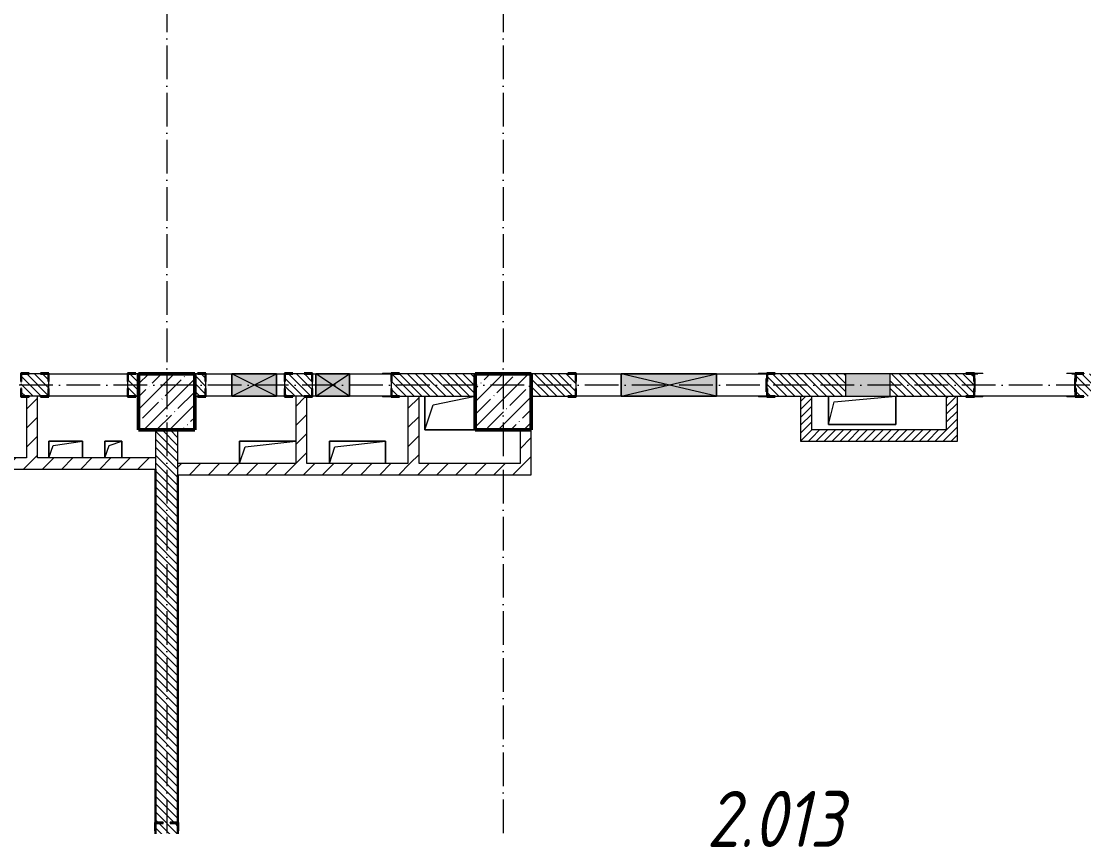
# Model space of a CAD drawing. Header units: millimetres. Extents: x -213536 to 1564669, y -45299 to 942238.
# Drawn here: x 10062 to 19533, y 518159 to 525341 of the extents above; entities that cross this region are included whole.
import ezdxf

# ---------------------------------------------------------------- set-up
doc = ezdxf.new("R2010")
doc.units = ezdxf.units.MM
doc.linetypes.add('50_200_ШТРИХ_1Т_ш5_п1_п1_', pattern=[700, 500, -100, 0, -100])
for name, color, linetype, lineweight in [('2.4) ПГП вычит ЖБбалки 0.4 м -', 24, 'Continuous', 30), ('3.1) ЖБ окна 1.2 м', 102, 'Continuous', 30), ('A-DETL-GENF-OTLN', 7, 'Continuous', 9), ('A-FLOR-____-OTLN', 7, 'Continuous', 9), ('A-GENM-____-MCUT', 7, 'Continuous', 25), ('A-GENM-____-OTLN', 7, 'Continuous', 9), ('A-GENM-____-OTLN-1', 7, 'Continuous', 25), ('A-GLAZ-____-OTLN', 7, 'Continuous', 9), ('A-WALL-____-MCUT', 7, 'Continuous', 13), ('A-WALL-____-PATT-1', 7, 'Continuous', 9), ('A-WALL-FNSH-MCUT-1', 7, 'Continuous', 9), ('I-WALL-____-OTLN', 7, 'Continuous', 9), ('S-COLS-____-MCUT', 7, 'Continuous', 50), ('S-COLS-____-OTLN', 7, 'Continuous', 9), ('S-GRID-____-OTLN-1', 7, '50_200_ШТРИХ_1Т_ш5_п1_п1_', 9), ('Марки помещений', 7, 'Continuous', 9)]:
    doc.layers.add(name, color=color, linetype=linetype, lineweight=lineweight)
doc.styles.add('ISOCPEUR_I_2', font='isocpeui.ttf', dxfattribs={"width": 0.85, "height": 2.3})
pattern_1 = [(135, (-15591.663, 459015.94), (-35.35534, -35.35534), [])]
pattern_2 = [(45, (-15591.66, 459015.94), (-84.85281, 84.85281), [])]
pattern_3 = [(45, (-15591.663, 459015.94), (-35.35534, 35.35534), [])]

# ---------------------------------------------------------------- blocks, each defined once
blk = doc.blocks.new('BSC_Колонна _Прямоугольная - 500х500-V12-АР1_План отверстий 2 этажа в осях 1-64_Ю-ЯЯ')
at = {"layer": 'S-COLS-____-OTLN'}
h = blk.add_hatch(dxfattribs=at)
h.set_pattern_fill('FP_21', color=256, style=0, pattern_type=2)
h.set_pattern_definition([(45, (-26950, -62931.04), (-114.04925, 114.04925), []), (45, (-26835.95, -62931.04), (-114.04925, 114.04925), [201.613, -40.323, 3.353, -36.97])])
h.paths.add_polyline_path([(-250, -250), (250, -250), (250, 250), (-250, 250)], flags=0)
at = {"layer": 'S-COLS-____-MCUT'}
for p, q in [((250, 250), (-250, 250)), ((-250, 250), (-250, -250)), ((250, -250), (250, 250)), ((-250, -250), (250, -250))]:
    blk.add_line(p, q, dxfattribs=at)
blk = doc.blocks.new('BSC_Колонна _Прямоугольная - 500х500-V48-АР1_План отверстий 2 этажа в осях 1-64_Ю-ЯЯ')
at = {"layer": 'S-COLS-____-OTLN'}
h = blk.add_hatch(dxfattribs=at)
h.set_pattern_fill('FP_58', color=256, style=0, pattern_type=2)
h.set_pattern_definition([(45, (-29950, -62931.04), (-114.04925, 114.04925), []), (45, (-29835.95, -62931.04), (-114.04925, 114.04925), [201.613, -40.323, 3.353, -36.97])])
h.paths.add_polyline_path([(-250, -250), (250, -250), (250, 250), (-250, 250)], flags=0)
at = {"layer": 'S-COLS-____-MCUT'}
for p, q in [((250, 250), (-250, 250)), ((-250, 250), (-250, -250)), ((250, -250), (250, 250)), ((-250, -250), (250, -250))]:
    blk.add_line(p, q, dxfattribs=at)
blk = doc.blocks.new('Фахверк_СКБ_Уголок - 200_3960-28268576-АР1_План отверстий 2 этажа в осях 1-64_Ю-ЯЯ')
at = {"layer": 'A-GENM-____-MCUT'}
for p, q in [((200, 156), (125, 156)), ((125, 156), (125, 81)), ((131, 81), (131, 150)), ((131, 150), (200, 150)), ((200, 150), (200, 156)), ((125, 81), (131, 81)), ((131, 19), (125, 19)), ((125, 19), (125, -56)), ((131, -50), (131, 19)), ((125, -56), (200, -56)), ((200, -50), (131, -50)), ((200, -56), (200, -50))]:
    blk.add_line(p, q, dxfattribs=at)
blk = doc.blocks.new('Фахверк_СКБ_Уголок - 200_3960_зеркало-28268689-АР1_План отверстий 2 этажа в осях 1-64_Ю-ЯЯ')
at = {"layer": 'A-GENM-____-MCUT'}
for p, q in [((200, 156), (125, 156)), ((125, 156), (125, 81)), ((131, 81), (131, 150)), ((131, 150), (200, 150)), ((200, 150), (200, 156)), ((125, 81), (131, 81)), ((131, 19), (125, 19)), ((125, 19), (125, -56)), ((131, -50), (131, 19)), ((125, -56), (200, -56)), ((200, -50), (131, -50)), ((200, -56), (200, -50))]:
    blk.add_line(p, q, dxfattribs=at)
blk = doc.blocks.new('154_Стойка_СКБ_Уголок - СМ-2180_200-28268025-АР1_План отверстий 2 этажа в осях 1-64_Ю-ЯЯ')
at = {"layer": 'A-GENM-____-MCUT'}
for p, q in [((125, 156), (125, 81)), ((200, 156), (125, 156)), ((131, 81), (131, 150)), ((131, 150), (200, 150)), ((200, 150), (200, 156)), ((125, 81), (131, 81)), ((131, 19), (125, 19)), ((125, 19), (125, -56)), ((131, -50), (131, 19)), ((125, -56), (200, -56)), ((200, -50), (131, -50)), ((200, -56), (200, -50))]:
    blk.add_line(p, q, dxfattribs=at)
blk = doc.blocks.new('Стойка_Влож_Уголок_Опорный - Уголок-28213941-АР1_План отверстий 2 этажа в осях 1-64_Ю-ЯЯ')
at = {"layer": 'A-GENM-____-OTLN'}
for p, q in [((-212, -6), (-212, 0)), ((0, 0), (0, -6)), ((-212, -75), (-212, -6)), ((-212, -6), (-206, -6)), ((-212, -75), (-206, -75)), ((-6, -6), (0, -6)), ((-6, -75), (0, -75)), ((0, -6), (0, -75))]:
    blk.add_line(p, q, dxfattribs=at)
blk = doc.blocks.new('АР_Перемычка - АР_Перемычка-28357691-АР1_План отверстий 2 этажа в осях 1-64_Ю-ЯЯ')
at = {"layer": 'A-GENM-____-OTLN'}
blk.add_line((-250, -100), (-243, -100), dxfattribs=at)
blk = doc.blocks.new('154_Стойка_СКБ_Уголок - СМ-2480_200-28346303-АР1_План отверстий 2 этажа в осях 1-64_Ю-ЯЯ')
at = {"layer": 'A-GENM-____-MCUT'}
for p, q in [((125, 156), (125, 81)), ((200, 156), (125, 156)), ((131, 81), (131, 150)), ((131, 150), (200, 150)), ((200, 150), (200, 156)), ((125, 81), (131, 81)), ((131, 19), (125, 19)), ((125, 19), (125, -56)), ((131, -50), (131, 19)), ((125, -56), (200, -56)), ((200, -50), (131, -50)), ((200, -56), (200, -50))]:
    blk.add_line(p, q, dxfattribs=at)
blk = doc.blocks.new('Стойка_Влож_Полоса боковая - Полоса-V150-АР1_План отверстий 2 этажа в осях 1-64_Ю-ЯЯ')
at = {"layer": 'A-GENM-____-OTLN'}
for p, q in [((-5, 60), (0, 60)), ((-5, -60), (-5, 60)), ((0, 31), (0, -31)), ((0, -60), (-5, -60))]:
    blk.add_line(p, q, dxfattribs=at)
blk = doc.blocks.new('Фахверк_СКБ_Уголок - 200_3550-28267367-АР1_План отверстий 2 этажа в осях 1-64_Ю-ЯЯ')
at = {"layer": 'A-GENM-____-MCUT'}
for p, q in [((200, 156), (125, 156)), ((125, 156), (125, 81)), ((131, 81), (131, 150)), ((131, 150), (200, 150)), ((200, 150), (200, 156)), ((125, 81), (131, 81)), ((131, 19), (125, 19)), ((125, 19), (125, -56)), ((131, -50), (131, 19)), ((125, -56), (200, -56)), ((200, -50), (131, -50)), ((200, -56), (200, -50))]:
    blk.add_line(p, q, dxfattribs=at)
blk = doc.blocks.new('AR_Отверстие Ниша - Лючок-32404715-АР1_План отверстий 2 этажа в осях 1-64_Ю-ЯЯ')
at = {"layer": 'A-GLAZ-____-OTLN'}
blk.add_hatch(color=256, dxfattribs=at).paths.add_polyline_path([(-200, 100), (-200, -100), (200, -100), (200, 100)], flags=0)
for p, q in [((200, 100), (-200, 100)), ((-200, 100), (-200, -100)), ((200, -100), (200, 100)), ((-200, -100), (200, -100))]:
    blk.add_line(p, q, dxfattribs=at)
blk = doc.blocks.new('AR_Отверстие прямоугольное _в плите_ - AR_Отверстие прямоугольное _в плите_-30229432-АР1_План отверстий 2 этажа в осях 1-64_Ю-ЯЯ')
at = {"layer": 'A-GENM-____-OTLN'}
for p, q in [((250, 100), (-250, 100)), ((-250, 100), (-250, -100)), ((-200, 50), (250, 100)), ((-250, -100), (-200, 50))]:
    blk.add_line(p, q, dxfattribs=at)
blk = doc.blocks.new('AR_Отверстие прямоугольное _в плите_ - AR_Отверстие прямоугольное _в плите_-V152-АР1_План отверстий 2 этажа в осях 1-64_Ю-ЯЯ')
at = {"layer": 'A-GENM-____-OTLN'}
for p, q in [((250, 100), (-250, 100)), ((-250, 100), (-250, -100)), ((-200, 50), (250, 100)), ((250, -100), (250, 100)), ((-250, -100), (-200, 50))]:
    blk.add_line(p, q, dxfattribs=at)
blk = doc.blocks.new('AR_Отверстие прямоугольное _в плите_ - AR_Отверстие прямоугольное _в плите_-30229441-АР1_План отверстий 2 этажа в осях 1-64_Ю-ЯЯ')
at = {"layer": 'A-GENM-____-OTLN'}
for p, q in [((150, 75), (-150, 75)), ((-150, 75), (-150, -75)), ((-150, -75), (-112.5, 37.5)), ((-112.5, 37.5), (150, 75)), ((150, -75), (150, 75))]:
    blk.add_line(p, q, dxfattribs=at)
blk = doc.blocks.new('AR_Отверстие прямоугольное _в плите_ - AR_Отверстие прямоугольное _в плите_-30423627-АР1_План отверстий 2 этажа в осях 1-64_Ю-ЯЯ')
at = {"layer": 'A-GENM-____-OTLN'}
for p, q in [((75, 75), (-75, 75)), ((-75, 75), (-75, -75)), ((-75, -75), (-37.5, 37.5)), ((-37.5, 37.5), (75, 75)), ((75, -75), (75, 75))]:
    blk.add_line(p, q, dxfattribs=at)
blk = doc.blocks.new('AR_Отверстие прямоугольное _в плите_ - AR_Отверстие прямоугольное _в плите_-30459255-АР1_План отверстий 2 этажа в осях 1-64_Ю-ЯЯ')
at = {"layer": 'A-GENM-____-OTLN'}
for p, q in [((-300, 125), (-300, -125)), ((-250, 75), (300, 125)), ((300, -125), (300, 125)), ((-300, -125), (-250, 75)), ((-300, -125), (300, -125))]:
    blk.add_line(p, q, dxfattribs=at)
blk = doc.blocks.new('AR_Отверстие прямоугольное _в плите_ - AR_Отверстие прямоугольное _в плите_-V195-АР1_План отверстий 2 этажа в осях 1-64_Ю-ЯЯ')
at = {"layer": 'A-GENM-____-OTLN'}
for p, q in [((-225, 150), (-225, -150)), ((-150, 75), (224.8, 150)), ((-225, -150), (-150, 75)), ((-225, -150), (224.8, -150))]:
    blk.add_line(p, q, dxfattribs=at)
blk = doc.blocks.new('AR_Отверстие прямоугольное _в стене_ - AR_Отверстие прямоугольное _в стене__ЭОМ-36405611-АР1_План отверстий 2 этажа в осях 1-64_Ю-ЯЯ')
at = {"layer": 'A-GLAZ-____-OTLN'}
blk.add_hatch(color=256, dxfattribs=at).paths.add_polyline_path([(200, 100), (-200, 100), (-200, -100), (200, -100)], flags=0)
at = {"layer": 'A-DETL-GENF-OTLN'}
for p, q in [((-200, -100), (-200, 100)), ((-200, 100), (200, 100)), ((200, 100), (-200, -100)), ((-200, 100), (200, -100)), ((200, 100), (-200, 100)), ((-200, 100), (-200, -100)), ((200, 100), (200, -100)), ((200, -100), (200, 100)), ((200, -100), (-200, -100)), ((-200, -100), (200, -100))]:
    blk.add_line(p, q, dxfattribs=at)
blk = doc.blocks.new('AR_Отверстие прямоугольное _в стене__БезПР - AR_Отверстие прямоугольное _в стене__БезПР-36392850-АР1_План отверстий 2 этажа в осях 1-64_Ю-ЯЯ')
at = {"layer": 'A-GLAZ-____-OTLN'}
blk.add_hatch(color=256, dxfattribs=at).paths.add_polyline_path([(150, 100), (-150, 100), (-150, -100), (150, -100)], flags=0)
at = {"layer": 'A-DETL-GENF-OTLN'}
for p, q in [((-150, -100), (-150, 100)), ((-150, 100), (150, 100)), ((150, 100), (-150, -100)), ((-150, 100), (150, -100)), ((150, 100), (-150, 100)), ((-150, 100), (-150, -100)), ((150, 100), (150, -100)), ((150, -100), (150, 100)), ((150, -100), (-150, -100)), ((-150, -100), (150, -100))]:
    blk.add_line(p, q, dxfattribs=at)
blk = doc.blocks.new('AR_Отверстие прямоугольное _в стене_ - AR_Отверстие прямоугольное _в стене__ОВ-36798040-АР1_План отверстий 2 этажа в осях 1-64_Ю-ЯЯ')
at = {"layer": 'A-GLAZ-____-OTLN'}
blk.add_hatch(color=256, dxfattribs=at).paths.add_polyline_path([(425, -100), (425, 100), (-425, 100), (-425, -100)], flags=0)
at = {"layer": 'A-DETL-GENF-OTLN'}
for p, q in [((-425, -100), (-425, 100)), ((-425, 100), (425, 100)), ((425, 100), (-425, -100)), ((-425, 100), (425, -100)), ((425, 100), (-425, 100)), ((-425, 100), (-425, -100)), ((425, 100), (425, -100)), ((425, -100), (425, 100)), ((425, -100), (-425, -100)), ((-425, -100), (425, -100))]:
    blk.add_line(p, q, dxfattribs=at)
blk = doc.blocks.new('2этаж')
at = {"layer": 'S-GRID-____-OTLN-1', "color": 251, "ltscale": 0.6, "true_color": 0x636466}
for p, q in [((11358.3, 549908.8), (11358.3, 511907.5)), ((14358.3, 549908.8), (14358.3, 511907.5)), ((88482.7, 522097), (-20260.4, 522097))]:
    blk.add_line(p, q, dxfattribs=at)

msp = doc.modelspace()

# ---------------------------------------------------------------- hatches: boundary and pattern name
at = {"layer": 'A-WALL-____-PATT-1'}
h = msp.add_hatch(dxfattribs=at)
h.set_pattern_fill('FP_6', color=256, style=0, pattern_type=2)
h.set_pattern_definition(pattern_1)
h.paths.add_polyline_path([(11014.3, 521997), (11108.3, 521997), (11108.3, 522197), (11014.3, 522197), (11014.3, 522128), (11008.3, 522128), (11008.3, 522066), (11014.3, 522066)], flags=0)
h.paths.add_polyline_path([(8108.3, 521997), (9352.3, 521997), (9352.3, 522066), (9358.3, 522066), (9358.3, 522128), (9352.3, 522128), (9352.3, 522197), (8108.3, 522197), (8108.3, 522023.4)], flags=0)
h.paths.add_polyline_path([(7908.3, 521997), (7908.3, 522197), (5608.3, 522197), (5608.3, 521997), (7370.7, 521997)], flags=0)
h.paths.add_polyline_path([(10108.3, 521997), (10302.3, 521997), (10302.3, 522066), (10308.3, 522066), (10308.3, 522128), (10302.3, 522128), (10302.3, 522197), (10064.3, 522197), (10064.3, 522128), (10058.3, 522128), (10058.3, 522066), (10064.3, 522066), (10064.3, 521997)], flags=0)
h = msp.add_hatch(dxfattribs=at)
h.set_pattern_fill('FP_6', color=256, style=0, pattern_type=2)
h.set_pattern_definition(pattern_1)
h.paths.add_polyline_path([(13608.3, 521997), (14108.3, 521997), (14108.3, 522197), (13364.3, 522197), (13364.3, 522128), (13358.3, 522128), (13358.3, 522066), (13364.3, 522066), (13364.3, 521997), (13508.3, 521997)], flags=0)
h.paths.add_polyline_path([(12414.3, 521997), (12652.3, 521997), (12652.3, 522066), (12658.3, 522066), (12658.3, 522128), (12652.3, 522128), (12652.3, 522197), (12414.3, 522197), (12414.3, 522128), (12408.3, 522128), (12408.3, 522066), (12414.3, 522066)], flags=0)
h.paths.add_polyline_path([(11633.3, 521997), (11702.3, 521997), (11702.3, 522066), (11708.3, 522066), (11708.3, 522128), (11702.3, 522128), (11702.3, 522197), (11608.3, 522197), (11608.3, 521997)], flags=0)
h = msp.add_hatch(dxfattribs=at)
h.set_pattern_fill('FP_6', color=256, style=0, pattern_type=2)
h.set_pattern_definition(pattern_1)
h.paths.add_polyline_path([(20108.3, 521997), (20108.3, 522197), (19464.3, 522197), (19464.3, 522128), (19458.3, 522128), (19458.3, 522066), (19464.3, 522066), (19464.3, 521997), (19743.2, 521997)], flags=0)
h.paths.add_polyline_path([(18552.3, 521997), (18552.3, 522066), (18558.3, 522066), (18558.3, 522128), (18552.3, 522128), (18552.3, 522197), (17808.3, 522197), (17808.3, 521997), (18483.3, 521997)], flags=0)
h.paths.add_polyline_path([(17408.3, 521997), (17408.3, 522197), (16714.3, 522197), (16714.3, 522128), (16708.3, 522128), (16708.3, 522066), (16714.3, 522066), (16714.3, 521997), (16783.3, 521997)], flags=0)
h.paths.add_polyline_path([(14608.3, 521997), (15002.3, 521997), (15002.3, 522066), (15008.3, 522066), (15008.3, 522128), (15002.3, 522128), (15002.3, 522197), (14608.3, 522197)], flags=0)
h = msp.add_hatch(dxfattribs=at)
h.set_pattern_fill('FP_4', color=256, style=0, pattern_type=2)
h.set_pattern_definition(pattern_2)
h.paths.add_polyline_path([(10133.3, 521447), (10208.3, 521447), (10208.3, 521997), (10133.3, 521997), (10133.3, 521991), (10108.3, 521991), (10108.3, 521447)], flags=0)
h = msp.add_hatch(dxfattribs=at)
h.set_pattern_fill('FP_4', color=256, style=0, pattern_type=2)
h.set_pattern_definition(pattern_2)
h.paths.add_polyline_path([(12608.3, 521397), (12608.3, 521991), (12583.3, 521991), (12583.3, 521997), (12508.3, 521997), (12508.3, 521397), (12583.3, 521397)], flags=0)
h = msp.add_hatch(dxfattribs=at)
h.set_pattern_fill('FP_4', color=256, style=0, pattern_type=2)
h.set_pattern_definition(pattern_2)
h.paths.add_polyline_path([(13608.3, 521397), (13608.3, 521997), (13508.3, 521997), (13508.3, 521397)], flags=0)
h = msp.add_hatch(dxfattribs=at)
h.set_pattern_fill('FP_5', color=256, style=0, pattern_type=2)
h.set_pattern_definition(pattern_3)
h.paths.add_polyline_path([(17108.3, 521597), (17108.3, 521997), (17008.3, 521997), (17008.3, 521597)], flags=0)
h = msp.add_hatch(dxfattribs=at)
h.set_pattern_fill('FP_5', color=256, style=0, pattern_type=2)
h.set_pattern_definition(pattern_3)
h.paths.add_polyline_path([(18408.3, 521597), (18408.3, 521997), (18308.3, 521997), (18308.3, 521597)], flags=0)
h = msp.add_hatch(dxfattribs=at)
h.set_pattern_fill('FP_6', color=256, style=0, pattern_type=2)
h.set_pattern_definition(pattern_1)
h.paths.add_polyline_path([(11258.3, 514697), (11458.3, 514697), (11458.3, 518191), (11389.3, 518191), (11389.3, 518197), (11458.3, 518197), (11458.3, 521697), (11258.3, 521697), (11258.3, 518197), (11327.3, 518197), (11327.3, 518191), (11258.3, 518191), (11258.3, 516240.5)], flags=0)
h = msp.add_hatch(dxfattribs=at)
h.set_pattern_fill('FP_4', color=256, style=0, pattern_type=2)
h.set_pattern_definition(pattern_2)
h.paths.add_polyline_path([(14608.3, 521397), (14608.3, 521697), (14508.3, 521697), (14508.3, 521397)], flags=0)
h = msp.add_hatch(dxfattribs=at)
h.set_pattern_fill('FP_5', color=256, style=0, pattern_type=2)
h.set_pattern_definition(pattern_3)
h.paths.add_polyline_path([(17108.3, 521597), (18308.3, 521597), (18308.3, 521697), (17108.3, 521697)], flags=0)
h = msp.add_hatch(dxfattribs=at)
h.set_pattern_fill('FP_4', color=256, style=0, pattern_type=2)
h.set_pattern_definition(pattern_2)
h.paths.add_polyline_path([(11258.3, 521347), (11258.3, 521447), (9208.3, 521447), (9208.3, 521347), (10905.7, 521347)], flags=0)
h = msp.add_hatch(dxfattribs=at)
h.set_pattern_fill('FP_4', color=256, style=0, pattern_type=2)
h.set_pattern_definition(pattern_2)
h.paths.add_polyline_path([(14440.7, 521297), (14608.3, 521297), (14608.3, 521397), (11458.3, 521397), (11458.3, 521297), (12673.2, 521297)], flags=0)

# ---------------------------------------------------------------- linework, layer by layer
at = {"layer": '2.4) ПГП вычит ЖБбалки 0.4 м -'}
for points in [[(11258.3, 521347), (11258.3, 514697)], [(11458.3, 514697), (11458.3, 521297)]]:
    msp.add_lwpolyline(points, dxfattribs=at)
at = {"layer": 'A-FLOR-____-OTLN'}
for p, q in [((13658.5, 521697), (13658.5, 521997)), ((17258.3, 521747), (17258.3, 521997)), ((17858.3, 521997), (17858.3, 521747)), ((14108.3, 521697), (13658.5, 521697)), ((17858.3, 521747), (17258.3, 521747)), ((10308.3, 521597), (10608.3, 521597)), ((10308.3, 521447), (10308.3, 521597)), ((10608.3, 521597), (10608.3, 521447)), ((10808.3, 521597), (10958.3, 521597)), ((10808.3, 521447), (10808.3, 521597)), ((10958.3, 521597), (10958.3, 521447)), ((12008.3, 521597), (12508.3, 521597)), ((12008.3, 521397), (12008.3, 521597)), ((12808.3, 521597), (13308.3, 521597)), ((12808.3, 521397), (12808.3, 521597)), ((13308.3, 521597), (13308.3, 521397))]:
    msp.add_line(p, q, dxfattribs=at)
at = {"layer": 'A-WALL-____-MCUT'}
for p, q in [((10233.3, 522197), (10133.3, 522197)), ((11108.3, 522197), (11083.3, 522197)), ((11633.3, 522197), (11608.3, 522197)), ((12583.3, 522197), (12483.3, 522197)), ((14108.3, 522197), (13433.3, 522197)), ((14933.3, 522197), (14608.3, 522197)), ((17408.3, 522197), (16783.3, 522197)), ((18483.3, 522197), (17808.3, 522197)), ((10308.3, 522066), (10308.3, 522128)), ((11008.3, 522128), (11008.3, 522066)), ((11708.3, 522066), (11708.3, 522128)), ((12408.3, 522128), (12408.3, 522066)), ((12658.3, 522066), (12658.3, 522128)), ((13358.3, 522128), (13358.3, 522066)), ((15008.3, 522066), (15008.3, 522128)), ((10233.3, 521997), (10133.3, 521997)), ((11083.3, 521997), (11108.3, 521997)), ((11608.3, 521997), (11633.3, 521997)), ((12583.3, 521997), (12483.3, 521997)), ((13433.3, 521997), (14108.3, 521997)), ((14608.3, 521997), (14933.3, 521997)), ((16783.3, 521997), (17408.3, 521997)), ((17808.3, 521997), (18483.3, 521997)), ((11258.3, 521697), (11258.3, 518197)), ((11458.3, 518197), (11458.3, 521697))]:
    msp.add_line(p, q, dxfattribs=at)
at = {"layer": 'A-WALL-FNSH-MCUT-1'}
for p, q in [((10108.3, 521991), (10108.3, 521447)), ((10208.3, 521447), (10208.3, 521997)), ((12508.3, 521997), (12508.3, 521397)), ((12608.3, 521397), (12608.3, 521991)), ((13508.3, 521997), (13508.3, 521397)), ((13608.3, 521397), (13608.3, 521997)), ((17008.3, 521997), (17008.3, 521597)), ((17108.3, 521697), (17108.3, 521997)), ((18308.3, 521997), (18308.3, 521697)), ((18408.3, 521597), (18408.3, 521997)), ((14508.3, 521697), (14508.3, 521397)), ((14608.3, 521297), (14608.3, 521697)), ((18308.3, 521697), (17108.3, 521697)), ((17008.3, 521597), (18408.3, 521597)), ((10108.3, 521447), (9208.3, 521447)), ((11258.3, 521447), (10208.3, 521447)), ((9038.3, 521347), (11258.3, 521347)), ((12508.3, 521397), (11458.3, 521397)), ((13508.3, 521397), (12608.3, 521397)), ((14508.3, 521397), (13608.3, 521397)), ((11458.3, 521297), (14608.3, 521297))]:
    msp.add_line(p, q, dxfattribs=at)
at = {"layer": 'I-WALL-____-OTLN'}
for p, q in [((10308.3, 522197), (11008.3, 522197)), ((11708.3, 522197), (11938.3, 522197)), ((12338.3, 522197), (12408.3, 522197)), ((12658.3, 522197), (12688.3, 522197)), ((12988.3, 522197), (13358.3, 522197)), ((15008.3, 522197), (15408.3, 522197)), ((16258.3, 522197), (16708.3, 522197)), ((18558.3, 522197), (18588.3, 522197)), ((19428.3, 522197), (19458.3, 522197)), ((11008.3, 521997), (10308.3, 521997)), ((11938.3, 521997), (11708.3, 521997)), ((12408.3, 521997), (12338.3, 521997)), ((12688.3, 521997), (12658.3, 521997)), ((13358.3, 521997), (12988.3, 521997)), ((15408.3, 521997), (15008.3, 521997)), ((16708.3, 521997), (16258.3, 521997)), ((19458.3, 521997), (18558.3, 521997))]:
    msp.add_line(p, q, dxfattribs=at)

# ---------------------------------------------------------------- block references
at = {"layer": '3.1) ЖБ окна 1.2 м'}
msp.add_blockref('2этаж', (0, 0), dxfattribs=at)
at = {"layer": 'A-GENM-____-OTLN'}
for name, p, rotation in [('Стойка_Влож_Уголок_Опорный - Уголок-28213941-АР1_План отверстий 2 этажа в осях 1-64_Ю-ЯЯ', (13358.3, 521991), 269.9999999999995), ('Стойка_Влож_Уголок_Опорный - Уголок-28213941-АР1_План отверстий 2 этажа в осях 1-64_Ю-ЯЯ', (16708.3, 521991), 269.9999999999995), ('Стойка_Влож_Уголок_Опорный - Уголок-28213941-АР1_План отверстий 2 этажа в осях 1-64_Ю-ЯЯ', (18558.3, 522203), 89.99999999999955), ('Стойка_Влож_Полоса боковая - Полоса-V150-АР1_План отверстий 2 этажа в осях 1-64_Ю-ЯЯ', (18558.3, 522097), 180), ('Стойка_Влож_Уголок_Опорный - Уголок-28213941-АР1_План отверстий 2 этажа в осях 1-64_Ю-ЯЯ', (19458.3, 521991), 269.9999999999995)]:
    msp.add_blockref(name, p, dxfattribs=dict(at, rotation=rotation))
for name, p in [('Стойка_Влож_Полоса боковая - Полоса-V150-АР1_План отверстий 2 этажа в осях 1-64_Ю-ЯЯ', (16708.3, 522097)), ('Стойка_Влож_Полоса боковая - Полоса-V150-АР1_План отверстий 2 этажа в осях 1-64_Ю-ЯЯ', (19458.3, 522097)), ('AR_Отверстие прямоугольное _в плите_ - AR_Отверстие прямоугольное _в плите_-V195-АР1_План отверстий 2 этажа в осях 1-64_Ю-ЯЯ', (13883.5, 521847)), ('AR_Отверстие прямоугольное _в плите_ - AR_Отверстие прямоугольное _в плите_-30459255-АР1_План отверстий 2 этажа в осях 1-64_Ю-ЯЯ', (17558.3, 521872)), ('АР_Перемычка - АР_Перемычка-28357691-АР1_План отверстий 2 этажа в осях 1-64_Ю-ЯЯ', (18558.3, 522097)), ('AR_Отверстие прямоугольное _в плите_ - AR_Отверстие прямоугольное _в плите_-30229441-АР1_План отверстий 2 этажа в осях 1-64_Ю-ЯЯ', (10458.3, 521522)), ('AR_Отверстие прямоугольное _в плите_ - AR_Отверстие прямоугольное _в плите_-30423627-АР1_План отверстий 2 этажа в осях 1-64_Ю-ЯЯ', (10883.3, 521522)), ('AR_Отверстие прямоугольное _в плите_ - AR_Отверстие прямоугольное _в плите_-30229432-АР1_План отверстий 2 этажа в осях 1-64_Ю-ЯЯ', (12258.3, 521497)), ('AR_Отверстие прямоугольное _в плите_ - AR_Отверстие прямоугольное _в плите_-V152-АР1_План отверстий 2 этажа в осях 1-64_Ю-ЯЯ', (13058.3, 521497))]:
    msp.add_blockref(name, p, dxfattribs=at)
at = {"layer": 'A-GENM-____-OTLN-1'}
for name, p in [('Фахверк_СКБ_Уголок - 200_3960_зеркало-28268689-АР1_План отверстий 2 этажа в осях 1-64_Ю-ЯЯ', (9933.3, 522047)), ('Фахверк_СКБ_Уголок - 200_3960_зеркало-28268689-АР1_План отверстий 2 этажа в осях 1-64_Ю-ЯЯ', (10883.3, 522047)), ('Фахверк_СКБ_Уголок - 200_3960-28268576-АР1_План отверстий 2 этажа в осях 1-64_Ю-ЯЯ', (12283.3, 522047)), ('154_Стойка_СКБ_Уголок - СМ-2180_200-28268025-АР1_План отверстий 2 этажа в осях 1-64_Ю-ЯЯ', (13233.3, 522047)), ('154_Стойка_СКБ_Уголок - СМ-2480_200-28346303-АР1_План отверстий 2 этажа в осях 1-64_Ю-ЯЯ', (16583.3, 522047)), ('154_Стойка_СКБ_Уголок - СМ-2480_200-28346303-АР1_План отверстий 2 этажа в осях 1-64_Ю-ЯЯ', (19333.3, 522047))]:
    msp.add_blockref(name, p, dxfattribs=at)
for name, p, rotation in [('Фахверк_СКБ_Уголок - 200_3960-28268576-АР1_План отверстий 2 этажа в осях 1-64_Ю-ЯЯ', (10433.3, 522147), 180), ('Фахверк_СКБ_Уголок - 200_3960_зеркало-28268689-АР1_План отверстий 2 этажа в осях 1-64_Ю-ЯЯ', (11833.3, 522147), 180), ('Фахверк_СКБ_Уголок - 200_3960_зеркало-28268689-АР1_План отверстий 2 этажа в осях 1-64_Ю-ЯЯ', (12783.3, 522147), 180), ('Фахверк_СКБ_Уголок - 200_3960-28268576-АР1_План отверстий 2 этажа в осях 1-64_Ю-ЯЯ', (15133.3, 522147), 180), ('154_Стойка_СКБ_Уголок - СМ-2480_200-28346303-АР1_План отверстий 2 этажа в осях 1-64_Ю-ЯЯ', (18683.3, 522147), 180), ('Фахверк_СКБ_Уголок - 200_3550-28267367-АР1_План отверстий 2 этажа в осях 1-64_Ю-ЯЯ', (11308.3, 518322), 269.9999999999999)]:
    msp.add_blockref(name, p, dxfattribs=dict(at, rotation=rotation))
at = {"layer": 'A-GLAZ-____-OTLN', "rotation": 180}
for name, p in [('AR_Отверстие прямоугольное _в стене_ - AR_Отверстие прямоугольное _в стене__ЭОМ-36405611-АР1_План отверстий 2 этажа в осях 1-64_Ю-ЯЯ', (12138.3, 522097)), ('AR_Отверстие прямоугольное _в стене__БезПР - AR_Отверстие прямоугольное _в стене__БезПР-36392850-АР1_План отверстий 2 этажа в осях 1-64_Ю-ЯЯ', (12838.3, 522097)), ('AR_Отверстие прямоугольное _в стене_ - AR_Отверстие прямоугольное _в стене__ОВ-36798040-АР1_План отверстий 2 этажа в осях 1-64_Ю-ЯЯ', (15833.3, 522097)), ('AR_Отверстие Ниша - Лючок-32404715-АР1_План отверстий 2 этажа в осях 1-64_Ю-ЯЯ', (17608.3, 522097))]:
    msp.add_blockref(name, p, dxfattribs=at)
at = {"layer": 'S-COLS-____-OTLN'}
for name, p in [('BSC_Колонна _Прямоугольная - 500х500-V12-АР1_План отверстий 2 этажа в осях 1-64_Ю-ЯЯ', (11358.3, 521947)), ('BSC_Колонна _Прямоугольная - 500х500-V48-АР1_План отверстий 2 этажа в осях 1-64_Ю-ЯЯ', (14358.3, 521947))]:
    msp.add_blockref(name, p, dxfattribs=at)

# ---------------------------------------------------------------- texts
at = {"layer": 'Марки помещений', "insert": (16170.9, 518479.1), "char_height": 500, "width": 737.552, "attachment_point": 1, "style": 'ISOCPEUR_I_2'}
msp.add_mtext('2.013', dxfattribs=at)

doc.saveas('drawing.dxf')
